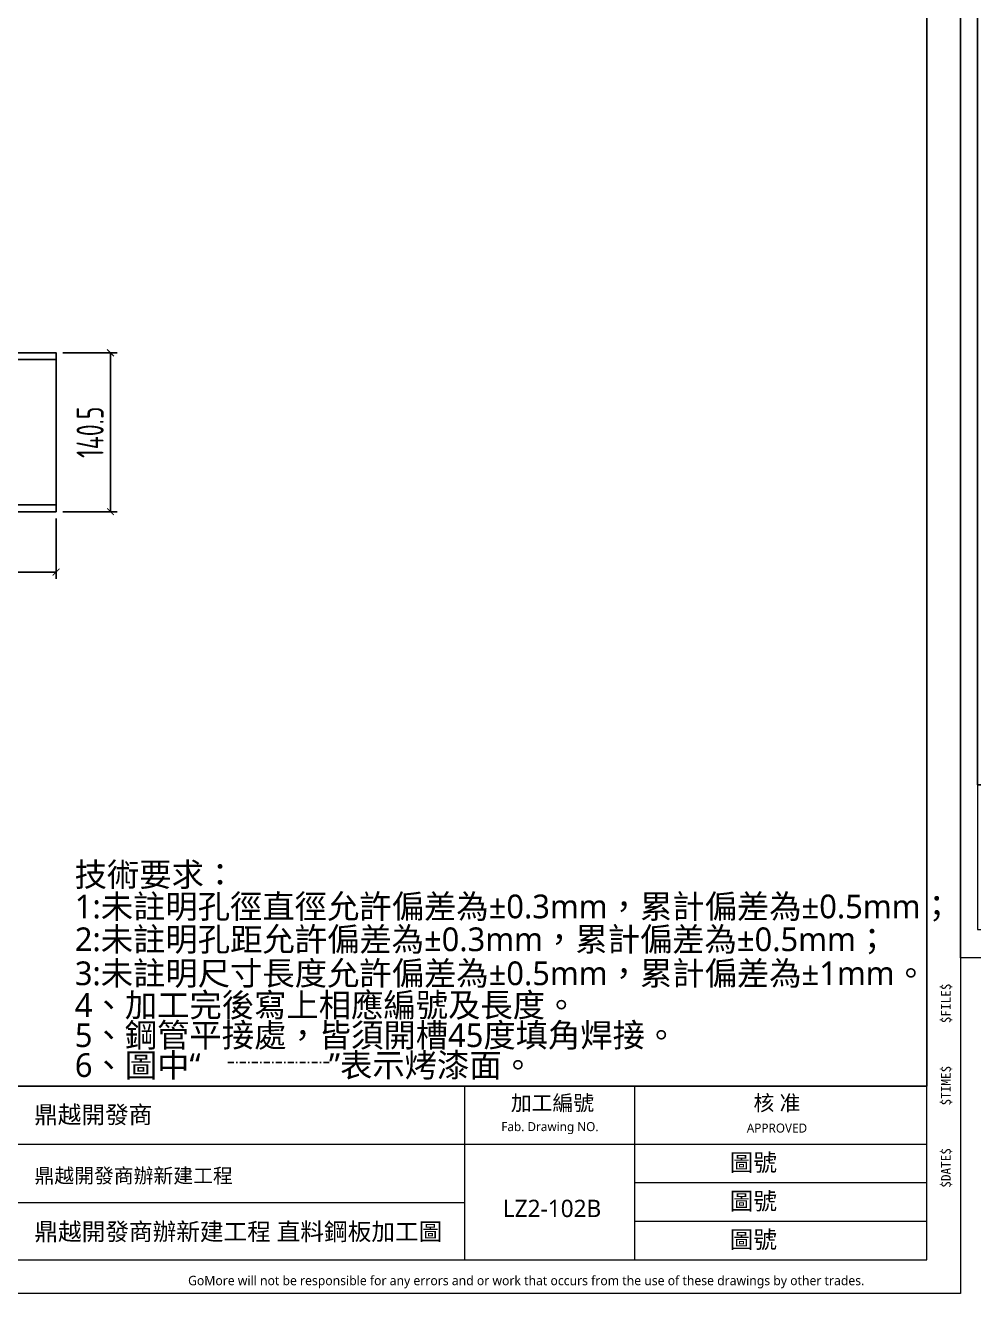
# Model space of a CAD drawing. Extents: x -3378 to 102197, y -3799 to 48702.
# Drawn here: x 15612 to 16450, y 7350 to 8471 of the extents above; entities that cross this region are included whole.
import ezdxf
from ezdxf.enums import TextEntityAlignment as Align

# ---------------------------------------------------------------- set-up
doc = ezdxf.new("R2010")
doc.units = 0
doc.linetypes.add('DASHDOT', pattern=[1, 0.5, -0.25, 0, -0.25])
for name, color, linetype in [('DIM', 173, 'Continuous'), ('GM_ANNO_TEXT', 7, 'Continuous'), ('噴塗面', 6, 'DASHDOT'), ('插芯', 4, 'Continuous'), ('鋼件', 6, 'Continuous')]:
    doc.layers.add(name, color=color, linetype=linetype)
doc.layers.add('GM_CNST', color=171, linetype='Continuous', lineweight=5, plot=False)
doc.styles.add('CHINESE', font='ros1.shx', dxfattribs={"width": 0.75, "bigfont": 'hztxt.shx'})
doc.styles.add('GM', font='')
doc.styles.get('GM').set_extended_font_data('Microsoft JhengHei')
doc.dimstyles.new('F-06', dxfattribs={"dimscale": 6, "dimtxt": 4, "dimasz": 1, "dimexe": 1, "dimexo": 1, "dimgap": 1, "dimtad": 1, "dimdec": 1, "dimzin": 12, "dimdsep": 46, "dimtxsty": 'CHINESE', "dimblk": 'ARCHTICK', "dimcen": 0, "dimclrd": 4, "dimclre": 4, "dimclrt": 1, "dimadec": 0, "dimazin": 3, "dimtfac": 1, "dimtdec": 1, "dimtix": 1, "dimtmove": 2, "dimatfit": 3, "dimfxl": 1, "dimtolj": 1, "dimtzin": 0, "dimarcsym": 0})

# ---------------------------------------------------------------- blocks, each defined once
blk = doc.blocks.new('TK')
at = {"lineweight": 0}
for p, q in [((346.92, 5), (346.92, 30.55)), ((372, 5), (372, 30.55)), ((261.93, 22.04), (415, 22.04)), ((372, 16.36), (415, 16.36)), ((261.93, 13.43), (346.92, 13.43)), ((372, 10.68), (415, 10.68))]:
    blk.add_line(p, q, dxfattribs=at)
at = {"lineweight": 0, "flags": 128}
blk.add_lwpolyline([(3, 30.55), (415, 30.55)], dxfattribs=at)
at = {"lineweight": 0}
blk.add_3dface([(3, 5), (415, 5), (415, 294), (3, 294)], dxfattribs=at)
at = {"layer": 'GM_CNST'}
blk.add_lwpolyline([(3, 294), (415, 294), (415, 30.55), (3, 30.55)], close=True, dxfattribs=at)
at = {"layer": 'GM_CNST', "linetype": 'Continuous', "lineweight": 0}
blk.add_3dface([(420, 0), (0, 0), (0, 297), (420, 297)], dxfattribs=at)
at = {"style": 'GM'}
blk.add_text('鼎越開發商辦新建工程 ', height=2.1429, dxfattribs=at).set_placement((283.49, 16.31))
at = {"layer": 'GM_ANNO_TEXT', "linetype": 'Continuous', "lineweight": 13, "char_height": 1.4309, "rotation": 90, "line_spacing_factor": 0.725792, "style": 'GM'}
for s, insert, attachment_point in [('\\f細明體|b0|i0|c136|p54;$FILE$', (417.96, 39.85), 4), ('\\f細明體|b0|i0|c136|p54;$TIME$', (417.96, 30.65), 5), ('\\f細明體|b0|i0|c136|p54;$DATE$', (417.96, 21.45), 6)]:
    blk.add_mtext(s, dxfattribs=dict(at, insert=insert, attachment_point=attachment_point))
at = {"layer": 'GM_ANNO_TEXT', "linetype": 'Continuous', "char_height": 2.249, "attachment_point": 5, "line_spacing_factor": 0.725792, "style": 'GM'}
for s, insert in [(' 加工編號', (359.46, 27.97)), ('核 准', (392.93, 27.97))]:
    blk.add_mtext(s, dxfattribs=dict(at, insert=insert))
at = {"layer": 'GM_ANNO_TEXT', "attachment_point": 5, "style": 'GM'}
for s, insert, char_height in [('Fab. Drawing NO.', (359.46, 24.39), 1.3287), ('APPROVED', (392.93, 24.39), 1.329)]:
    blk.add_mtext(s, dxfattribs=dict(at, insert=insert, char_height=char_height))
at = {"layer": 'GM_ANNO_TEXT', "linetype": 'Continuous', "lineweight": 0, "insert": (405.81, 1.7), "char_height": 1.37984, "attachment_point": 6, "line_spacing_factor": 0.725792, "style": 'GM'}
blk.add_mtext('GoMore will not be responsible for any errors and or work that occurs from the use of these drawings by other trades.', dxfattribs=at)
at = {"layer": 'GM_ANNO_TEXT', "style": 'GM'}
for tag, p in [('業主', (283.43, 26.37)), ('圖名', (283.48, 9.14))]:
    blk.add_attdef(tag, text='', height=2.56, dxfattribs=at).set_placement(p, align=Align.MIDDLE_LEFT)
for tag, p in [('繪圖者', (109.3, 23.05)), ('比例尺', (166.71, 23.04)), ('設計者', (109.3, 9.56)), ('單位', (138.49, 9.62)), ('日期', (166.62, 9.45))]:
    blk.add_attdef(tag, text='', height=2.56, dxfattribs=at).set_placement(p, align=Align.CENTER)
for p in [(389.45, 19.37), (389.45, 13.69), (359.78, 12.56), (389.45, 8.01)]:
    blk.add_attdef('加工編號', text='', height=2.56, dxfattribs=at).set_placement(p, align=Align.MIDDLE)
blk = doc.blocks.new('_ArchTick')
at = {"color": 0, "linetype": 'ByBlock', "const_width": 0.15}
blk.add_lwpolyline([(-0.5, -0.5), (0.5, 0.5)], dxfattribs=at)
blk = doc.blocks.new('*D1081')
at = {"layer": 'Defpoints', "color": 0, "ltscale": 10, "transparency": 16777216}
for p in [(15533.9, 8041.1, 40935), (15638.9, 8041.1, 40935), (15638.9, 7987.7)]:
    blk.add_point(p, dxfattribs=at)
at = {"layer": 'DIM', "color": 4, "lineweight": -2, "ltscale": 10, "transparency": 16777216}
for p, q in [((15533.9, 8035.1), (15533.9, 7981.7)), ((15638.9, 8035.1), (15638.9, 7981.7)), ((15533.9, 7987.7), (15638.9, 7987.7))]:
    blk.add_line(p, q, dxfattribs=at)
at = {"layer": 'DIM', "color": 4, "lineweight": -2, "ltscale": 10, "transparency": 16777216, "xscale": 6, "yscale": 6, "zscale": 6, "rotation": 180}
blk.add_blockref('_ArchTick', (15533.9, 7987.7), dxfattribs=at)
at = {"layer": 'DIM', "color": 4, "lineweight": -2, "ltscale": 10, "transparency": 16777216, "xscale": 6, "yscale": 6, "zscale": 6}
blk.add_blockref('_ArchTick', (15638.9, 7987.7), dxfattribs=at)
at = {"layer": 'DIM', "color": 1, "ltscale": 10, "transparency": 16777216, "insert": (15586.4, 8005.7), "char_height": 24, "attachment_point": 5, "style": 'CHINESE'}
blk.add_mtext('\\A1;200', dxfattribs=at)
blk = doc.blocks.new('*D1085')
at = {"layer": 'Defpoints', "color": 0, "ltscale": 10, "transparency": 16777216}
for p in [(15638.9, 8181.6, 40935), (15686.9, 8181.6), (15638.9, 8041.1, 40935)]:
    blk.add_point(p, dxfattribs=at)
at = {"layer": 'DIM', "color": 4, "lineweight": -2, "ltscale": 10, "transparency": 16777216}
for p, q in [((15644.9, 8181.6), (15692.9, 8181.6)), ((15686.9, 8041.1), (15686.9, 8181.6)), ((15644.9, 8041.1), (15692.9, 8041.1))]:
    blk.add_line(p, q, dxfattribs=at)
at = {"layer": 'DIM', "color": 4, "lineweight": -2, "ltscale": 10, "transparency": 16777216, "xscale": 6, "yscale": 6, "zscale": 6}
for p, rotation in [((15686.9, 8181.6), 90), ((15686.9, 8041.1), 270)]:
    blk.add_blockref('_ArchTick', p, dxfattribs=dict(at, rotation=rotation))
at = {"layer": 'DIM', "color": 1, "ltscale": 10, "transparency": 16777216, "insert": (15668.9, 8111.3), "char_height": 24, "attachment_point": 5, "rotation": 90, "style": 'CHINESE'}
blk.add_mtext('\\A1;140.5', dxfattribs=at)
blk = doc.blocks.new('1725')
at = {"layer": '插芯', "linetype": 'Continuous'}
for p, q in [((0, 134.5, 40935), (105, 134.5, 40935)), ((0, 6), (105, 6))]:
    blk.add_line(p, q, dxfattribs=at)
blk.add_lwpolyline([(0, 140.5), (105, 140.5), (105, 0), (0, 0)], close=True, dxfattribs=at)
blk = doc.blocks.new('技術要求')
at = {"layer": '噴塗面', "linetype": 'DASHDOT', "ltscale": 10}
blk.add_line((149.9, -180.1), (235.2, -180.1), dxfattribs=at)
at = {"layer": 'GM_ANNO_TEXT', "style": 'GM'}
for s, p in [('技術要求：', (20.5, -31.6, 0)), ('1:未註明孔徑直徑允許偏差為±0.3mm，累計偏差為±0.5mm；', (20.7, -58.5)), ('2:未註明孔距允許偏差為±0.3mm，累計偏差為±0.5mm；', (20.7, -86.2)), ('3:未註明尺寸長度允許偏差為±0.5mm，累計偏差為±1mm。', (20.7, -114.9)), ('4、加工完後寫上相應編號及長度。', (20.7, -141.7)), ('5、鋼管平接處，皆須開槽45度填角焊接。', (20.7, -167.1))]:
    blk.add_text(s, height=20, dxfattribs=at).set_placement(p)
at = {"layer": 'GM_ANNO_TEXT', "color": 0, "style": 'GM'}
blk.add_text('6、圖中“                ”表示烤漆面。', height=20, dxfattribs=at).set_placement((20.7, -192.4))

msp = doc.modelspace()

# ---------------------------------------------------------------- block references
ref = msp.add_blockref('TK', (13918.793, 7349.705), dxfattribs=dict(xscale=6, yscale=6, zscale=6))
ref.add_attrib('加工編號', '圖號', dxfattribs={"layer": 'GM_ANNO_TEXT', "height": 15.3316, "style": 'GM'}).set_placement((16255.515, 7397.778), align=Align.MIDDLE)
ref.add_attrib('加工編號', '圖號', dxfattribs={"layer": 'GM_ANNO_TEXT', "height": 15.3316, "style": 'GM'}).set_placement((16255.515, 7431.848), align=Align.MIDDLE)
ref.add_attrib('加工編號', '圖號', dxfattribs={"layer": 'GM_ANNO_TEXT', "height": 15.3316, "style": 'GM'}).set_placement((16255.515, 7465.919), align=Align.MIDDLE)
ref.add_attrib('圖名', '鼎越開發商辦新建工程 直料鋼板加工圖', dxfattribs={"layer": 'GM_ANNO_TEXT', "height": 15.33161, "style": 'GM'}).set_placement((15619.648, 7404.536), align=Align.MIDDLE_LEFT)
ref.add_attrib('加工編號', 'LZ2-102B', dxfattribs={"layer": 'GM_ANNO_TEXT', "height": 15.3316, "style": 'GM'}).set_placement((16077.453, 7425.069), align=Align.MIDDLE)
ref.add_attrib('業主', '鼎越開發商', dxfattribs={"layer": 'GM_ANNO_TEXT', "height": 15.3316, "style": 'GM'}).set_placement((15619.394, 7507.93), align=Align.MIDDLE_LEFT)
for name, p, xscale, yscale, zscale in [('TK', (16438.793, 7646.705), 5, 5, 5), ('技術要求', (15633.718, 7742.871), 1.047961827991176, 1.047961827991176, 1.047961827991176)]:
    msp.add_blockref(name, p, dxfattribs=dict(xscale=xscale, yscale=yscale, zscale=zscale))
at = {"layer": '鋼件', "linetype": 'Continuous'}
msp.add_blockref('1725', (15533.859, 8041.074, 40935), dxfattribs=at)

# ---------------------------------------------------------------- dimensions: what is measured, and where the dimension line sits
at = {"layer": 'DIM', "ltscale": 10}
dim = msp.add_linear_dim(base=(15686.897, 8181.574), p1=(15638.859, 8041.074, 40935), p2=(15638.859, 8181.574, 40935), angle=90, dimstyle='F-06', dxfattribs=at)
dim.commit()
dim.dimension.update_dxf_attribs({"geometry": '*D1085', "text_midpoint": (15668.897, 8111.324)})
dim = msp.add_linear_dim(base=(15638.859, 7987.74), p1=(15533.859, 8041.074, 40935), p2=(15638.859, 8041.074, 40935), text='200', dimstyle='F-06', dxfattribs=at)
dim.commit()
dim.dimension.update_dxf_attribs({"geometry": '*D1081', "text_midpoint": (15586.359, 8005.74)})

doc.saveas('drawing.dxf')
